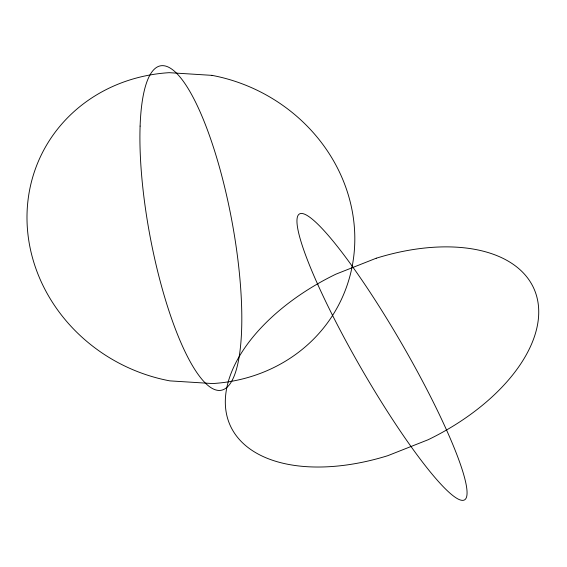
<?xml version="1.0" encoding="UTF-8"?>
<svg xmlns="http://www.w3.org/2000/svg" width="567" height="567" viewBox="0 0 567 567"><rect width="100%" height="100%" fill="white"/><g stroke="black" fill="none" stroke-linecap="round" stroke-linejoin="round"><path stroke-width="0.85" d="M376.24 258.219L335.898 274.166A166.549 94.54 -24.3 0 0 227.495 418.028A166.549 94.54 -24.3 0 0 387.814 455.677L428.149 439.737A166.549 94.54 -24.3 0 0 536.552 295.868A166.549 94.54 -24.3 0 0 376.24 258.219M211.959 75.361L169.172 72.675A166.549 152.948 26.6 0 0 26.989 217.827A166.549 152.948 26.6 0 0 169.852 380.875L212.639 383.561A166.549 152.948 26.6 0 0 354.814 238.402A166.549 152.948 26.6 0 0 211.959 75.361M317.86 284.684A165.04 23.715 60 0 0 462.452 500.363A165.04 23.715 60 0 0 365.765 285.796A165.04 23.715 60 0 0 317.86 284.684M140.106 126.094A165.04 41.632 79.4 0 0 212.469 388.544A165.04 41.632 79.4 0 0 220.145 169.71A165.04 41.632 79.4 0 0 140.106 126.094"/></g></svg>
